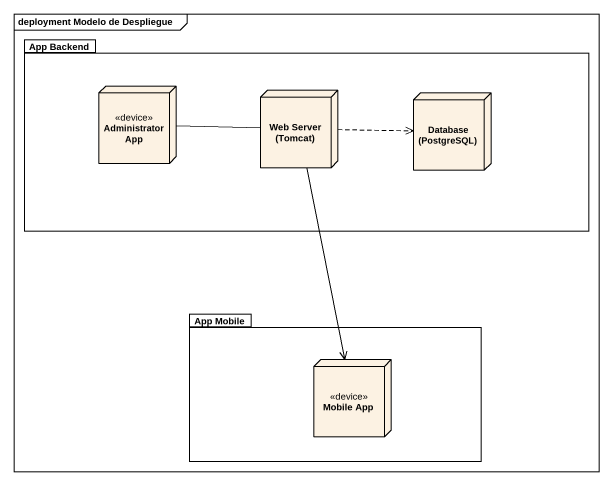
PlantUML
@startuml
mainframe deployment Modelo de Despliegue
package "App Backend" as App_Backend {
  node "Administrator App" as Administrator_App <<device>>
  node "Web Server (Tomcat)" as Web_Server_Tomcat
  node "Database (PostgreSQL)" as Database_PostgreSQL
}
package "App Mobile" as App_Mobile {
  node "Mobile App" as Mobile_App <<device>>
}
Web_Server_Tomcat -left- Administrator_App
Web_Server_Tomcat .right.> Database_PostgreSQL
Web_Server_Tomcat --> Mobile_App
@enduml
